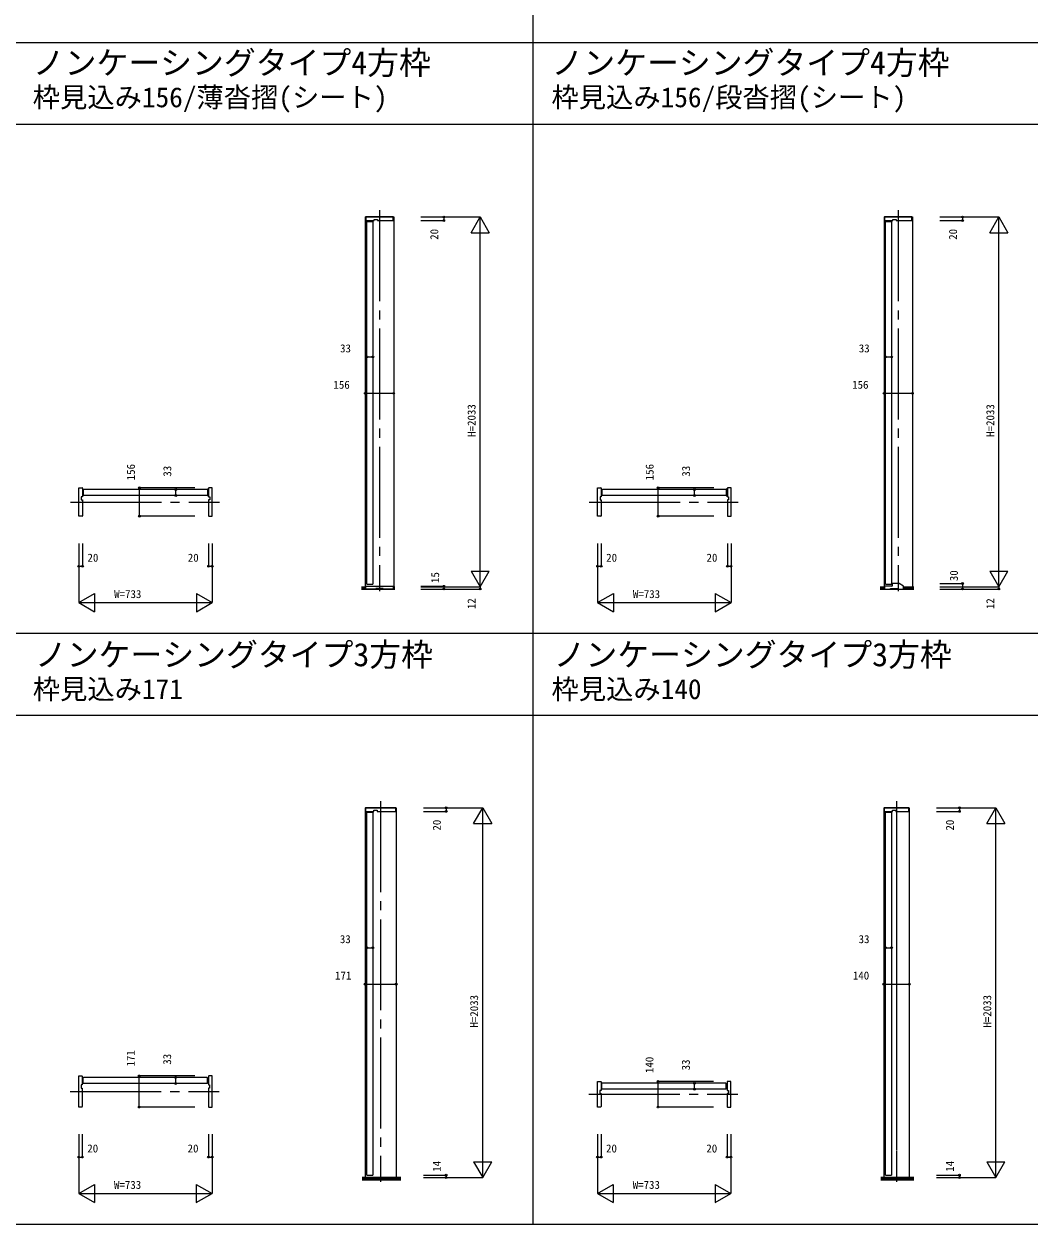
# Model space of a CAD drawing. Units: millimetres, scale not verified. Extents: x -14341 to 14341, y -10000 to 10000.
# Drawn here: x -11438 to -5911, y -10000 to -3404 of the extents above; entities that cross this region are included whole.
import ezdxf
from ezdxf.enums import TextEntityAlignment as Align

# ---------------------------------------------------------------- set-up
doc = ezdxf.new("R2010")
doc.units = ezdxf.units.MM
doc.header["$LTSCALE"] = 50
doc.linetypes.add('USER1', pattern=[13, 10, -1, 1, -1])
doc.layers.add('0-0_0', color=7, linetype='Continuous')
for name, color, linetype, lineweight in [('0-1_YKK_F1', 7, 'Continuous', 18), ('0-3_YKK_N1', 2, 'Continuous', 18), ('0-4_YKK_B1', 4, 'Continuous', 18), ('0-5_YKK_Z1', 7, 'Continuous', 18)]:
    doc.layers.add(name, color=color, linetype=linetype, lineweight=lineweight)
doc.styles.add('ＭＳ ゴシック', font='')
doc.styles.get('ＭＳ ゴシック').set_extended_font_data('MS Gothic')

msp = doc.modelspace()

# ---------------------------------------------------------------- linework, layer by layer
at = {"layer": '0-1_YKK_F1'}
for p, q in [((-8640.01, -10000), (-8640.01, 9500)), ((-14340.01, -3505), (14159.99, -3505)), ((-14340.01, -3955), (14159.99, -3955)), ((-14340.01, -6752.5), (8459.99, -6752.5)), ((-14340.01, -7202.5), (8459.99, -7202.5)), ((-14340.01, -10000), (14341.01, -10000))]:
    msp.add_line(p, q, dxfattribs=at)
at = {"layer": '0-3_YKK_N1'}
for p, q in [((-9257.01, -4464.51), (-8932.01, -4464.51)), ((-9257.01, -4484.51), (-9132.01, -4484.51)), ((-9132.01, -4464.51), (-9132.01, -4484.51)), ((-8982.01, -4551.12), (-8932.01, -4464.51)), ((-8932.01, -6497.51), (-8932.01, -4464.51)), ((-8932.01, -4464.51), (-8882.01, -4551.12)), ((-6407.01, -4464.51), (-6082.01, -4464.51)), ((-6407.01, -4484.51), (-6282.01, -4484.51)), ((-6282.01, -4464.51), (-6282.01, -4484.51)), ((-6132.01, -4551.12), (-6082.01, -4464.51)), ((-6082.01, -6497.51), (-6082.01, -4464.51)), ((-6082.01, -4464.51), (-6032.01, -4551.12)), ((-8982.01, -4551.12), (-8882.01, -4551.12)), ((-6132.01, -4551.12), (-6032.01, -4551.12)), ((-9554.01, -5233.89), (-9521.01, -5233.89)), ((-6704.01, -5233.89), (-6671.01, -5233.89)), ((-9563.01, -5433.89), (-9407.01, -5433.89)), ((-6713.01, -5433.89), (-6557.01, -5433.89)), ((-10803.69, -6109.51), (-10803.69, -5953.51)), ((-10498.69, -5953.51), (-10803.69, -5953.51)), ((-10603.69, -5995.51), (-10603.69, -5962.51)), ((-7953.69, -6109.51), (-7953.69, -5953.51)), ((-7648.69, -5953.51), (-7953.69, -5953.51)), ((-7753.69, -5995.51), (-7753.69, -5962.51)), ((-10498.69, -6109.51), (-10803.69, -6109.51)), ((-7648.69, -6109.51), (-7953.69, -6109.51)), ((-11136.69, -6259.51), (-11136.69, -6584.51)), ((-11116.69, -6259.51), (-11116.69, -6384.51)), ((-10403.69, -6259.51), (-10403.69, -6584.51)), ((-8286.69, -6259.51), (-8286.69, -6584.51)), ((-8266.69, -6259.51), (-8266.69, -6384.51)), ((-7553.69, -6259.51), (-7553.69, -6584.51)), ((-11136.69, -6384.51), (-11116.69, -6384.51)), ((-8286.69, -6384.51), (-8266.69, -6384.51)), ((-8982.01, -6410.91), (-8882.01, -6410.91)), ((-8982.01, -6410.91), (-8932.01, -6497.51)), ((-8932.01, -6497.51), (-8882.01, -6410.91)), ((-6132.01, -6410.91), (-6032.01, -6410.91)), ((-6132.01, -6410.91), (-6082.01, -6497.51)), ((-6082.01, -6497.51), (-6032.01, -6410.91)), ((-9257.01, -6494.51), (-9132.01, -6494.51)), ((-9257.01, -6497.51), (-8932.01, -6497.51)), ((-9257.01, -6509.51), (-8932.01, -6509.51)), ((-9132.01, -6494.51), (-9132.01, -6509.51)), ((-8932.01, -6497.51), (-8932.01, -6509.51)), ((-6407.01, -6479.51), (-6282.01, -6479.51)), ((-6407.01, -6497.51), (-6082.01, -6497.51)), ((-6407.01, -6509.51), (-6082.01, -6509.51)), ((-6282.01, -6479.51), (-6282.01, -6509.51)), ((-6082.01, -6497.51), (-6082.01, -6509.51)), ((-11136.69, -6584.51), (-11050.09, -6534.51)), ((-11136.69, -6584.51), (-10403.69, -6584.51)), ((-11136.69, -6584.51), (-11050.09, -6634.51)), ((-11050.09, -6534.51), (-11050.09, -6634.51)), ((-10490.29, -6534.51), (-10490.29, -6634.51)), ((-10490.29, -6534.51), (-10403.69, -6584.51)), ((-10490.29, -6634.51), (-10403.69, -6584.51)), ((-8286.69, -6584.51), (-8200.09, -6534.51)), ((-8286.69, -6584.51), (-7553.69, -6584.51)), ((-8286.69, -6584.51), (-8200.09, -6634.51)), ((-8200.09, -6534.51), (-8200.09, -6634.51)), ((-7640.29, -6534.51), (-7640.29, -6634.51)), ((-7640.29, -6534.51), (-7553.69, -6584.51)), ((-7640.29, -6634.51), (-7553.69, -6584.51)), ((-9243.01, -7712.01), (-8918.01, -7712.01)), ((-9118.01, -7712.01), (-9118.01, -7732.01)), ((-8968.01, -7798.62), (-8918.01, -7712.01)), ((-8918.01, -9745.01), (-8918.01, -7712.01)), ((-8918.01, -7712.01), (-8868.01, -7798.62)), ((-6424.01, -7712.01), (-6099.01, -7712.01)), ((-6299.01, -7712.01), (-6299.01, -7732.01)), ((-6149.01, -7798.62), (-6099.01, -7712.01)), ((-6099.01, -9745.01), (-6099.01, -7712.01)), ((-6099.01, -7712.01), (-6049.01, -7798.62)), ((-9243.01, -7732.01), (-9118.01, -7732.01)), ((-6424.01, -7732.01), (-6299.01, -7732.01)), ((-8968.01, -7798.62), (-8868.01, -7798.62)), ((-6149.01, -7798.62), (-6049.01, -7798.62)), ((-9555.01, -8481.39), (-9522.01, -8481.39)), ((-6705.01, -8481.39), (-6672.01, -8481.39)), ((-9564.01, -8681.39), (-9393.01, -8681.39)), ((-6714.01, -8681.39), (-6574.01, -8681.39)), ((-10804.69, -9357.01), (-10804.69, -9186.01)), ((-10499.69, -9186.01), (-10804.69, -9186.01)), ((-10604.69, -9228.01), (-10604.69, -9195.01)), ((-7954.69, -9357.01), (-7954.69, -9217.01)), ((-7649.69, -9217.01), (-7954.69, -9217.01)), ((-7754.69, -9259.01), (-7754.69, -9226.01)), ((-10499.69, -9357.01), (-10804.69, -9357.01)), ((-7649.69, -9357.01), (-7954.69, -9357.01)), ((-11137.69, -9507.01), (-11137.69, -9832.01)), ((-11117.69, -9507.01), (-11117.69, -9632.01)), ((-10404.69, -9507.01), (-10404.69, -9832.01)), ((-8287.69, -9507.01), (-8287.69, -9832.01)), ((-8267.69, -9507.01), (-8267.69, -9632.01)), ((-7554.69, -9507.01), (-7554.69, -9832.01)), ((-11137.69, -9632.01), (-11117.69, -9632.01)), ((-8968.01, -9658.41), (-8868.01, -9658.41)), ((-8968.01, -9658.41), (-8918.01, -9745.01)), ((-8918.01, -9745.01), (-8868.01, -9658.41)), ((-8287.69, -9632.01), (-8267.69, -9632.01)), ((-6149.01, -9658.41), (-6049.01, -9658.41)), ((-6149.01, -9658.41), (-6099.01, -9745.01)), ((-6099.01, -9745.01), (-6049.01, -9658.41)), ((-9243.01, -9731.01), (-9118.01, -9731.01)), ((-9243.01, -9745.01), (-8918.01, -9745.01)), ((-9118.01, -9731.01), (-9118.01, -9745.01)), ((-6424.01, -9731.01), (-6299.01, -9731.01)), ((-6424.01, -9745.01), (-6099.01, -9745.01)), ((-6299.01, -9731.01), (-6299.01, -9745.01)), ((-11137.69, -9832.01), (-11051.09, -9782.01)), ((-11051.09, -9782.01), (-11051.09, -9882.01)), ((-10491.29, -9782.01), (-10491.29, -9882.01)), ((-10491.29, -9782.01), (-10404.69, -9832.01)), ((-8287.69, -9832.01), (-8201.09, -9782.01)), ((-8201.09, -9782.01), (-8201.09, -9882.01)), ((-7641.29, -9782.01), (-7641.29, -9882.01)), ((-7641.29, -9782.01), (-7554.69, -9832.01)), ((-11137.69, -9832.01), (-10404.69, -9832.01)), ((-11137.69, -9832.01), (-11051.09, -9882.01)), ((-10491.29, -9882.01), (-10404.69, -9832.01)), ((-8287.69, -9832.01), (-7554.69, -9832.01)), ((-8287.69, -9832.01), (-8201.09, -9882.01)), ((-7641.29, -9882.01), (-7554.69, -9832.01))]:
    msp.add_line(p, q, dxfattribs=at)
for points in [[(-10423.69, -6259.51), (-10423.69, -6384.51), (-10403.69, -6384.51)], [(-7573.69, -6259.51), (-7573.69, -6384.51), (-7553.69, -6384.51)], [(-10424.69, -9507.01), (-10424.69, -9632.01), (-10404.69, -9632.01)], [(-7574.69, -9507.01), (-7574.69, -9632.01), (-7554.69, -9632.01)]]:
    msp.add_lwpolyline(points, dxfattribs=at)
for centre in [(-9132.01, -4464.51), (-9132.01, -4484.51), (-6282.01, -4464.51), (-6282.01, -4484.51), (-9554.01, -5233.89), (-9521.01, -5233.89), (-6704.01, -5233.89), (-6671.01, -5233.89), (-9563.01, -5433.89), (-9407.01, -5433.89), (-6713.01, -5433.89), (-6557.01, -5433.89), (-10803.69, -5953.51), (-10603.69, -5962.51), (-10603.69, -5995.51), (-7953.69, -5953.51), (-7753.69, -5962.51), (-7753.69, -5995.51), (-10803.69, -6109.51), (-7953.69, -6109.51), (-11136.69, -6384.51), (-11116.69, -6384.51), (-10423.69, -6384.51), (-10403.69, -6384.51), (-8286.69, -6384.51), (-8266.69, -6384.51), (-7573.69, -6384.51), (-7553.69, -6384.51), (-9132.01, -6494.51), (-9132.01, -6509.51), (-8932.01, -6509.51), (-6282.01, -6479.51), (-6282.01, -6509.51), (-6082.01, -6509.51), (-9118.01, -7712.01), (-6299.01, -7712.01), (-9118.01, -7732.01), (-6299.01, -7732.01), (-9555.01, -8481.39), (-9522.01, -8481.39), (-6705.01, -8481.39), (-6672.01, -8481.39), (-9564.01, -8681.39), (-9393.01, -8681.39), (-6714.01, -8681.39), (-6574.01, -8681.39), (-10804.69, -9186.01), (-10604.69, -9195.01), (-10604.69, -9228.01), (-7954.69, -9217.01), (-7754.69, -9226.01), (-7754.69, -9259.01), (-10804.69, -9357.01), (-7954.69, -9357.01), (-11137.69, -9632.01), (-11117.69, -9632.01), (-10424.69, -9632.01), (-10404.69, -9632.01), (-8287.69, -9632.01), (-8267.69, -9632.01), (-7574.69, -9632.01), (-7554.69, -9632.01), (-9118.01, -9731.01), (-9118.01, -9745.01), (-6299.01, -9731.01), (-6299.01, -9745.01)]:
    msp.add_circle(centre, 5, dxfattribs=at)
at = {"layer": '0-4_YKK_B1'}
for p, q in [((-9563.01, -4464.51), (-9563.01, -6497.51)), ((-9563.01, -4464.51), (-9407.01, -4464.51)), ((-9496.51, -4484.51), (-9411.51, -4484.51)), ((-9409.51, -4464.51), (-9407.01, -4464.51)), ((-9407.01, -4464.51), (-9407.01, -6497.51)), ((-6713.01, -4464.51), (-6713.01, -6497.51)), ((-6713.01, -4464.51), (-6557.01, -4464.51)), ((-6646.51, -4484.51), (-6561.51, -4484.51)), ((-6559.51, -4464.51), (-6557.01, -4464.51)), ((-6557.01, -4464.51), (-6557.01, -6497.51)), ((-11111.69, -5964.51), (-11109.69, -5962.51)), ((-11111.69, -5993.51), (-11111.69, -5964.51)), ((-11111.69, -5993.51), (-11109.69, -5995.51)), ((-10430.69, -5962.51), (-11109.69, -5962.51)), ((-10430.69, -5995.51), (-11109.69, -5995.51)), ((-10428.69, -5964.51), (-10430.69, -5962.51)), ((-10428.69, -5993.51), (-10430.69, -5995.51)), ((-10428.69, -5993.51), (-10428.69, -5964.51)), ((-10423.89, -6001.91), (-10423.89, -5955.51)), ((-8261.69, -5964.51), (-8259.69, -5962.51)), ((-8261.69, -5993.51), (-8261.69, -5964.51)), ((-8261.69, -5993.51), (-8259.69, -5995.51)), ((-7580.69, -5962.51), (-8259.69, -5962.51)), ((-7580.69, -5995.51), (-8259.69, -5995.51)), ((-7578.69, -5964.51), (-7580.69, -5962.51)), ((-7578.69, -5993.51), (-7580.69, -5995.51)), ((-7578.69, -5993.51), (-7578.69, -5964.51)), ((-7573.89, -6001.91), (-7573.89, -5955.51)), ((-11116.69, -6020.01), (-11116.69, -6107.51)), ((-10423.69, -6020.01), (-10423.69, -6107.51)), ((-10423.69, -6020.01), (-10423.69, -6107.51)), ((-8266.69, -6020.01), (-8266.69, -6107.51)), ((-7573.69, -6020.01), (-7573.69, -6107.51)), ((-7573.69, -6020.01), (-7573.69, -6107.51)), ((-9554.01, -6483.51), (-9521.01, -6483.51)), ((-6704.01, -6483.51), (-6671.01, -6483.51)), ((-9564.01, -7712.01), (-9564.01, -9745.01)), ((-9564.01, -7712.01), (-9393.01, -7712.01)), ((-9393.01, -7712.01), (-9393.01, -9745.01)), ((-6714.01, -7712.01), (-6714.01, -9745.01)), ((-6714.01, -7712.01), (-6574.01, -7712.01)), ((-6714.01, -7712.01), (-6574.01, -7712.01)), ((-6574.01, -7712.01), (-6574.01, -9745.01)), ((-9497.51, -7732.01), (-9397.51, -7732.01)), ((-6647.51, -7732.01), (-6578.51, -7732.01)), ((-6644.01, -7745.01), (-6644.01, -9594.51)), ((-11112.69, -9197.01), (-11110.69, -9195.01)), ((-11112.69, -9226.01), (-11112.69, -9197.01)), ((-11112.69, -9226.01), (-11110.69, -9228.01)), ((-10431.69, -9195.01), (-11110.69, -9195.01)), ((-10431.69, -9228.01), (-11110.69, -9228.01)), ((-10429.69, -9197.01), (-10431.69, -9195.01)), ((-10429.69, -9226.01), (-10431.69, -9228.01)), ((-10429.69, -9226.01), (-10429.69, -9197.01)), ((-8262.69, -9228.01), (-8260.69, -9226.01)), ((-8262.69, -9257.01), (-8262.69, -9228.01)), ((-7581.69, -9226.01), (-8260.69, -9226.01)), ((-7579.69, -9228.01), (-7581.69, -9226.01)), ((-7579.69, -9257.01), (-7579.69, -9228.01)), ((-11117.69, -9252.51), (-11117.69, -9355.01)), ((-10424.69, -9252.51), (-10424.69, -9355.01)), ((-8267.69, -9283.51), (-8267.69, -9355.01)), ((-8262.69, -9257.01), (-8260.69, -9259.01)), ((-7581.69, -9259.01), (-8260.69, -9259.01)), ((-7579.69, -9257.01), (-7581.69, -9259.01)), ((-7574.69, -9283.51), (-7574.69, -9355.01)), ((-6644.01, -9597.51), (-6644.01, -9745.01)), ((-9555.01, -9731.01), (-9522.01, -9731.01)), ((-6714.01, -9745.01), (-6574.01, -9745.01)), ((-6705.01, -9731.01), (-6672.01, -9731.01))]:
    msp.add_line(p, q, dxfattribs=at)
for points in [[(-9409.51, -4482.51), (-9409.51, -4464.51), (-9560.51, -4464.51), (-9560.51, -4482.51)], [(-9558.51, -4484.51), (-9514.51, -4484.51), (-9514.51, -4478.01), (-9496.51, -4478.01), (-9496.51, -4484.51)], [(-6559.51, -4482.51), (-6559.51, -4464.51), (-6710.51, -4464.51), (-6710.51, -4482.51)], [(-6708.51, -4484.51), (-6664.51, -4484.51), (-6664.51, -4478.01), (-6646.51, -4478.01), (-6646.51, -4484.51)], [(-9554.01, -6483.51), (-9554.01, -4489.51), (-9521.01, -4489.51), (-9521.01, -6483.51)], [(-6704.01, -6483.51), (-6704.01, -4489.51), (-6671.01, -4489.51), (-6671.01, -6483.51)], [(-11118.69, -6109.51), (-11136.69, -6109.51), (-11136.69, -5953.51), (-11118.69, -5953.51)], [(-11116.69, -5955.51), (-11116.69, -6002.01), (-11123.19, -6002.01), (-11123.19, -6020.01), (-11116.69, -6020.01)], [(-10423.69, -5955.51), (-10423.69, -6002.01), (-10417.19, -6002.01), (-10417.19, -6020.01), (-10423.69, -6020.01)], [(-10421.69, -6109.51), (-10403.69, -6109.51), (-10403.69, -5953.51), (-10421.69, -5953.51)], [(-8268.69, -6109.51), (-8286.69, -6109.51), (-8286.69, -5953.51), (-8268.69, -5953.51)], [(-8266.69, -5955.51), (-8266.69, -6002.01), (-8273.19, -6002.01), (-8273.19, -6020.01), (-8266.69, -6020.01)], [(-7573.69, -5955.51), (-7573.69, -6002.01), (-7567.19, -6002.01), (-7567.19, -6020.01), (-7573.69, -6020.01)], [(-7571.69, -6109.51), (-7553.69, -6109.51), (-7553.69, -5953.51), (-7571.69, -5953.51)], [(-9395.51, -7730.01), (-9395.51, -7712.01), (-9561.51, -7712.01), (-9561.51, -7730.01)], [(-6576.51, -7730.01), (-6576.51, -7712.01), (-6711.51, -7712.01), (-6711.51, -7730.01)], [(-9559.51, -7732.01), (-9515.51, -7732.01), (-9515.51, -7725.51), (-9497.51, -7725.51), (-9497.51, -7732.01)], [(-9555.01, -9731.01), (-9555.01, -7737.01), (-9522.01, -7737.01), (-9522.01, -9731.01)], [(-6709.51, -7732.01), (-6665.51, -7732.01), (-6665.51, -7725.51), (-6647.51, -7725.51), (-6647.51, -7732.01)], [(-6705.01, -9731.01), (-6705.01, -7737.01), (-6672.01, -7737.01), (-6672.01, -9731.01)], [(-11119.69, -9357.01), (-11137.69, -9357.01), (-11137.69, -9186.01), (-11119.69, -9186.01)], [(-11117.69, -9188.01), (-11117.69, -9234.51), (-11124.19, -9234.51), (-11124.19, -9252.51), (-11117.69, -9252.51)], [(-10424.69, -9188.01), (-10424.69, -9234.51), (-10418.19, -9234.51), (-10418.19, -9252.51), (-10424.69, -9252.51)], [(-10422.69, -9357.01), (-10404.69, -9357.01), (-10404.69, -9186.01), (-10422.69, -9186.01)], [(-8269.69, -9357.01), (-8287.69, -9357.01), (-8287.69, -9217.01), (-8269.69, -9217.01)], [(-8267.69, -9219.01), (-8267.69, -9265.51), (-8274.19, -9265.51), (-8274.19, -9283.51), (-8267.69, -9283.51)], [(-7574.69, -9219.01), (-7574.69, -9265.51), (-7568.19, -9265.51), (-7568.19, -9283.51), (-7574.69, -9283.51)], [(-7572.69, -9357.01), (-7554.69, -9357.01), (-7554.69, -9217.01), (-7572.69, -9217.01)]]:
    msp.add_lwpolyline(points, dxfattribs=at)
for centre, start, end in [((-9558.51, -4482.51), 180, 270), ((-9411.51, -4482.51), 270, 0), ((-6708.51, -4482.51), 180, 270), ((-6561.51, -4482.51), 270, 0), ((-11118.69, -5955.51), 0, 90), ((-10421.69, -5955.51), 90, 180), ((-8268.69, -5955.51), 0, 90), ((-7571.69, -5955.51), 90, 180), ((-11118.69, -6107.51), 270, 0), ((-10421.69, -6107.51), 180, 270), ((-8268.69, -6107.51), 270, 0), ((-7571.69, -6107.51), 180, 270), ((-9559.51, -7730.01), 180, 270), ((-9397.51, -7730.01), 270, 0), ((-6709.51, -7730.01), 180, 270), ((-6578.51, -7730.01), 270, 0), ((-11119.69, -9188.01), 0, 90), ((-10422.69, -9188.01), 90, 180), ((-8269.69, -9219.01), 0, 90), ((-7572.69, -9219.01), 90, 180), ((-11119.69, -9355.01), 270, 0), ((-10422.69, -9355.01), 180, 270), ((-8269.69, -9355.01), 270, 0), ((-7572.69, -9355.01), 180, 270)]:
    msp.add_arc(centre, 2, start, end, dxfattribs=at)
at = {"layer": '0-5_YKK_Z1', "linetype": 'USER1'}
for p, q in [((-9485.01, -4427.9), (-9485.01, -6520.77)), ((-6635.01, -4427.9), (-6635.01, -6520.77)), ((-11183.16, -6031.52), (-10364.27, -6031.52)), ((-8333.16, -6031.52), (-7514.27, -6031.52)), ((-9478.51, -7675.4), (-9478.51, -9768.27)), ((-6644.01, -7675.4), (-6644.01, -9768.27)), ((-11184.16, -9271.52), (-10365.27, -9271.52)), ((-8334.16, -9287.02), (-7515.27, -9287.02))]:
    msp.add_line(p, q, dxfattribs=at)
at = {"layer": '0-5_YKK_Z1'}
for p, q in [((-9584.5, -6497.51), (-9560.51, -6497.51)), ((-9584.5, -6499.91), (-9560.51, -6499.91)), ((-9584.5, -6502.31), (-9560.51, -6502.31)), ((-9584.5, -6504.71), (-9560.51, -6504.71)), ((-9584.5, -6507.11), (-9560.51, -6507.11)), ((-9584.5, -6509.51), (-9399.89, -6509.51)), ((-9558.51, -6494.51), (-9411.51, -6494.51)), ((-9409.51, -6497.51), (-9399.89, -6497.51)), ((-9409.51, -6499.91), (-9399.89, -6499.91)), ((-9409.51, -6502.31), (-9399.89, -6502.31)), ((-9409.51, -6504.71), (-9399.89, -6504.71)), ((-9409.51, -6507.11), (-9399.89, -6507.11)), ((-6734.5, -6497.51), (-6710.51, -6497.51)), ((-6734.5, -6499.91), (-6710.51, -6499.91)), ((-6734.5, -6502.31), (-6710.51, -6502.31)), ((-6734.5, -6504.71), (-6710.51, -6504.71)), ((-6734.5, -6507.11), (-6710.51, -6507.11)), ((-6734.5, -6509.51), (-6549.89, -6509.51)), ((-6670.01, -6494.51), (-6708.51, -6494.51)), ((-6668.01, -6481.51), (-6668.01, -6492.51)), ((-6630.08, -6479.51), (-6666.01, -6479.51)), ((-6606.45, -6493.93), (-6629.02, -6479.82)), ((-6605.51, -6497.51), (-6549.89, -6497.51)), ((-6605.51, -6499.91), (-6549.89, -6499.91)), ((-6605.51, -6502.31), (-6549.89, -6502.31)), ((-6605.51, -6504.71), (-6549.89, -6504.71)), ((-6605.51, -6507.11), (-6549.89, -6507.11)), ((-9368.05, -9745.01), (-9579.63, -9745.01)), ((-9368.05, -9747.41), (-9579.63, -9747.41)), ((-9368.05, -9749.81), (-9579.63, -9749.81)), ((-9368.05, -9752.21), (-9579.63, -9752.21)), ((-9368.05, -9754.61), (-9579.63, -9754.61)), ((-9579.63, -9757.01), (-9368.05, -9757.01)), ((-6549.05, -9745.01), (-6729.63, -9745.01)), ((-6549.05, -9747.41), (-6729.63, -9747.41)), ((-6549.05, -9749.81), (-6729.63, -9749.81)), ((-6549.05, -9752.21), (-6729.63, -9752.21)), ((-6549.05, -9754.61), (-6729.63, -9754.61)), ((-6729.63, -9757.01), (-6549.05, -9757.01))]:
    msp.add_line(p, q, dxfattribs=at)
for points in [[(-9409.51, -6496.51), (-9409.51, -6509.51), (-9442.51, -6509.51), (-9465.01, -6509.51), (-9465.01, -6506.51), (-9505.01, -6506.51), (-9505.01, -6509.51), (-9527.51, -6509.51), (-9560.51, -6509.51), (-9560.51, -6496.51)], [(-6710.51, -6496.51), (-6710.51, -6509.51), (-6700.51, -6509.51), (-6678.01, -6509.51), (-6678.01, -6506.51), (-6638.01, -6506.51), (-6638.01, -6509.51), (-6615.51, -6509.51), (-6605.51, -6509.51), (-6605.51, -6495.62)]]:
    msp.add_lwpolyline(points, dxfattribs=at)
for centre, start, end in [((-9558.51, -6496.51), 90, 180), ((-9411.51, -6496.51), 0, 90), ((-6708.51, -6496.51), 90, 180), ((-6670.01, -6492.51), 270, 0), ((-6666.01, -6481.51), 90, 180), ((-6630.08, -6481.51), 57.99462, 90), ((-6607.51, -6495.62), 0, 57.99462)]:
    msp.add_arc(centre, 2, start, end, dxfattribs=at)

# ---------------------------------------------------------------- texts
at = {"layer": '0-0_0', "style": 'ＭＳ ゴシック'}
for s, height, p in [('ノンケーシングタイプ4方枠', 128.3, (-11390.08, -3719.37)), ('ノンケーシングタイプ4方枠', 128.3, (-8540.15, -3719.37)), ('枠見込み156/薄沓摺(シート)', 110, (-11390.08, -3894.37)), ('枠見込み156/段沓摺(シート)', 110, (-8540.15, -3894.37)), ('ノンケーシングタイプ3方枠', 128.3, (-11378.25, -6972.73)), ('ノンケーシングタイプ3方枠', 128.3, (-8528.25, -6972.73)), ('枠見込み171', 110, (-11389.92, -7147.73)), ('枠見込み140', 110, (-8539.92, -7147.73))]:
    msp.add_text(s, height=height, dxfattribs=at).set_placement(p, align=Align.BOTTOM_LEFT)
at = {"layer": '0-3_YKK_N1', "color": 7, "style": 'ＭＳ ゴシック'}
for s, p in [('20', (-9148.88, -4590.05)), ('20', (-6298.88, -4590.05)), ('H=2033', (-8944.01, -5672.98)), ('H=2033', (-6094.01, -5672.98)), ('156', (-10815.69, -5911.94)), ('33', (-10615.69, -5891.94)), ('156', (-7965.69, -5911.94)), ('33', (-7765.69, -5891.94)), ('15', (-9144.01, -6476.36)), ('30', (-6294.01, -6466.36)), ('12', (-8944.01, -6620.17)), ('12', (-6094.01, -6620.17)), ('20', (-9134.88, -7837.55)), ('20', (-6315.88, -7837.55)), ('H=2033', (-8930.01, -8920.48)), ('H=2033', (-6111.01, -8920.48)), ('171', (-10816.69, -9134.44)), ('33', (-10616.69, -9124.44)), ('140', (-7966.69, -9170.44)), ('33', (-7766.69, -9155.44)), ('14', (-9134.88, -9712.86)), ('14', (-6315.88, -9712.86))]:
    msp.add_text(s, height=43.99, rotation=90, dxfattribs=at).set_placement(p, align=Align.BOTTOM_LEFT)
for s, p in [('33', (-9701.6, -5221.89)), ('33', (-6851.6, -5221.89)), ('156', (-9738.18, -5421.89)), ('156', (-6888.18, -5421.89)), ('20', (-11089.37, -6372.51)), ('20', (-10538.28, -6372.51)), ('20', (-8239.37, -6372.51)), ('20', (-7688.28, -6372.51)), ('W=733', (-10942.69, -6572.51)), ('W=733', (-8092.69, -6572.51)), ('33', (-9702.6, -8469.39)), ('33', (-6852.6, -8469.39)), ('171', (-9729.18, -8669.39)), ('140', (-6884.18, -8669.39)), ('20', (-11090.37, -9620.01)), ('20', (-10539.28, -9620.01)), ('20', (-8240.37, -9620.01)), ('20', (-7689.28, -9620.01)), ('W=733', (-10943.69, -9820.01)), ('W=733', (-8093.69, -9820.01))]:
    msp.add_text(s, height=43.99, dxfattribs=at).set_placement(p, align=Align.BOTTOM_LEFT)

doc.saveas('drawing.dxf')
